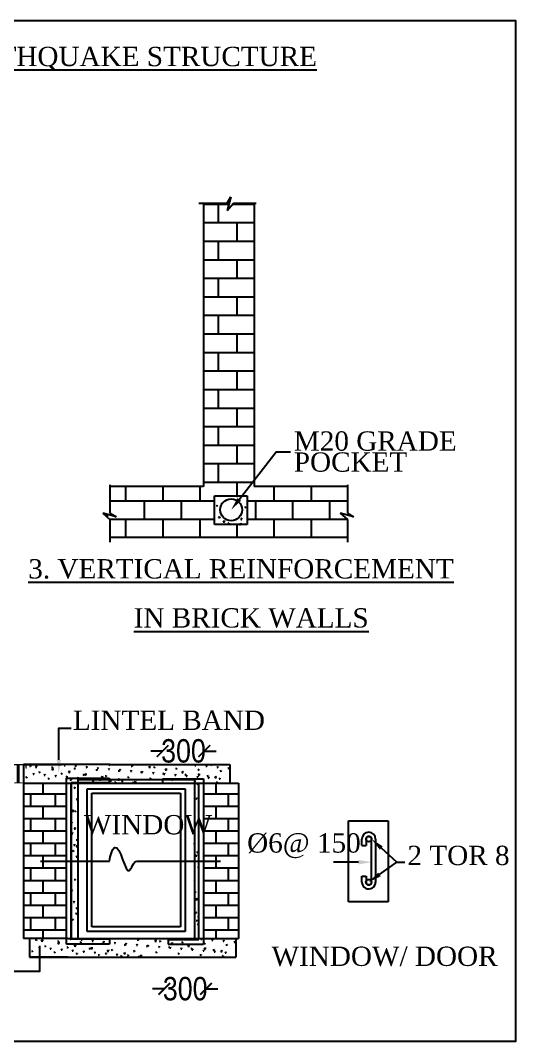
# Model space of a CAD drawing. Header units: metres. Extents: x 13.4 to 75.8, y 48.8 to 110.6.
# Drawn here: x 59.78 to 63.66, y 96.24 to 104.23 of the extents above; entities that cross this region are included whole.
import ezdxf

# ---------------------------------------------------------------- set-up
doc = ezdxf.new("R2010")
doc.units = ezdxf.units.M
doc.header["$MEASUREMENT"] = 0
doc.styles.add('ANAND', font='times.ttf')
doc.styles.add('style1', font='ARIALN.TTF', dxfattribs={"height": 6})

# ---------------------------------------------------------------- blocks, each defined once
blk = doc.blocks.new('_ArchTick')
at = {"color": 0, "linetype": 'ByBlock', "const_width": 0.15}
blk.add_lwpolyline([(-0.5, -0.5), (0.5, 0.5)], dxfattribs=at)

msp = doc.modelspace()

# ---------------------------------------------------------------- linework, layer by layer
for p, q in [((61.4284, 102.8445), (61.3991, 102.7383)), ((61.4007, 102.7952), (61.4284, 102.8445)), ((61.1788, 102.7952), (61.4007, 102.7952)), ((61.2137, 102.7928), (61.2137, 100.5779)), ((61.3991, 102.7383), (61.45, 102.7952)), ((61.45, 102.7952), (61.6274, 102.7952)), ((61.6113, 102.7928), (61.6113, 100.5779)), ((60.4832, 100.5911), (60.4832, 100.3692)), ((62.3402, 100.5911), (62.3402, 100.3692)), ((61.2137, 100.5779), (60.4832, 100.5779)), ((62.3402, 100.5779), (61.6113, 100.5779)), ((60.4263, 100.3707), (60.4832, 100.3199)), ((60.5324, 100.3415), (60.4263, 100.3707)), ((60.4832, 100.3692), (60.5324, 100.3415)), ((62.3894, 100.3415), (62.2833, 100.3707)), ((62.2833, 100.3707), (62.3402, 100.3199)), ((62.3402, 100.3692), (62.3894, 100.3415)), ((60.4832, 100.3199), (60.4832, 100.1425)), ((62.3402, 100.3199), (62.3402, 100.1425)), ((61.2137, 100.1803), (60.4832, 100.1803)), ((62.3402, 100.1803), (61.2137, 100.1803))]:
    msp.add_line(p, q)
at = {"linetype": 'Continuous'}
for p, q in [((61.2137, 102.7881), (61.4129, 102.7881)), ((61.3333, 102.6431), (61.3333, 102.7881)), ((61.4436, 102.7881), (61.6113, 102.7881)), ((61.4783, 102.7881), (61.4783, 102.7952)), ((61.2137, 102.6431), (61.6113, 102.6431)), ((61.4783, 102.498), (61.4783, 102.6431)), ((61.2137, 102.498), (61.6113, 102.498)), ((61.3333, 102.353), (61.3333, 102.498)), ((61.2137, 102.353), (61.6113, 102.353)), ((61.4783, 102.2079), (61.4783, 102.353)), ((61.2137, 102.2079), (61.6113, 102.2079)), ((61.3333, 102.0629), (61.3333, 102.2079)), ((61.2137, 102.0629), (61.6113, 102.0629)), ((61.4783, 101.9178), (61.4783, 102.0629)), ((61.2137, 101.9178), (61.6113, 101.9178)), ((61.3333, 101.7728), (61.3333, 101.9178)), ((61.2137, 101.7728), (61.6113, 101.7728)), ((61.4783, 101.6277), (61.4783, 101.7728)), ((61.2137, 101.6277), (61.6113, 101.6277)), ((61.3333, 101.4827), (61.3333, 101.6277)), ((61.2137, 101.4827), (61.6113, 101.4827)), ((61.4783, 101.3376), (61.4783, 101.4827)), ((61.2137, 101.3376), (61.6113, 101.3376)), ((61.3333, 101.1926), (61.3333, 101.3376)), ((61.2137, 101.1926), (61.6113, 101.1926)), ((61.4783, 101.0475), (61.4783, 101.1926)), ((61.2137, 101.0475), (61.6113, 101.0475)), ((61.3333, 100.9025), (61.3333, 101.0475)), ((61.2137, 100.9025), (61.6113, 100.9025)), ((61.4783, 100.7574), (61.4783, 100.9025)), ((61.2137, 100.7574), (61.6113, 100.7574)), ((61.3333, 100.6124), (61.3333, 100.7574)), ((61.2137, 100.6124), (61.6113, 100.6124)), ((61.4783, 100.5051), (61.4783, 100.6124)), ((60.608, 100.4673), (60.608, 100.5779)), ((60.8981, 100.4673), (60.8981, 100.5779)), ((61.1882, 100.4673), (61.1882, 100.5779)), ((61.7684, 100.4673), (61.7684, 100.5779)), ((62.0585, 100.4673), (62.0585, 100.5779)), ((60.4832, 100.4673), (61.2997, 100.4673)), ((60.7531, 100.3223), (60.7531, 100.4673)), ((61.0432, 100.3223), (61.0432, 100.4673)), ((61.2997, 100.5051), (61.5576, 100.5051)), ((61.2997, 100.2809), (61.2997, 100.5051)), ((61.2997, 100.4773), (61.3018, 100.4781)), ((61.2997, 100.4716), (61.3018, 100.4781)), ((61.3162, 100.4267), (61.322, 100.4337)), ((61.3235, 100.4261), (61.3221, 100.4337)), ((61.3525, 100.4397), (61.362, 100.4495)), ((61.3525, 100.4397), (61.3567, 100.439)), ((61.3622, 100.4474), (61.362, 100.4495)), ((61.4728, 100.5025), (61.475, 100.5051)), ((61.4728, 100.5025), (61.48, 100.5019)), ((61.4801, 100.5019), (61.4795, 100.5051)), ((61.5576, 100.5051), (61.5576, 100.2809)), ((61.5576, 100.4673), (62.3402, 100.4673)), ((61.6234, 100.3223), (61.6234, 100.4673)), ((61.9135, 100.3223), (61.9135, 100.4673)), ((62.2036, 100.3223), (62.2036, 100.4673)), ((60.463, 100.3379), (60.463, 100.3606)), ((61.3162, 100.4267), (61.3234, 100.4261)), ((61.5392, 100.4165), (61.5477, 100.4197)), ((61.5392, 100.4165), (61.5452, 100.4124)), ((61.5453, 100.4124), (61.5477, 100.4197)), ((60.4805, 100.3223), (61.2997, 100.3223)), ((60.608, 100.1803), (60.608, 100.3223)), ((60.8981, 100.1803), (60.8981, 100.3223)), ((61.1882, 100.1803), (61.1882, 100.3223)), ((61.5576, 100.2809), (61.2997, 100.2809)), ((61.333, 100.3358), (61.3388, 100.3428)), ((61.333, 100.3358), (61.3402, 100.3352)), ((61.3361, 100.3385), (61.3445, 100.3418)), ((61.3361, 100.3385), (61.3421, 100.3345)), ((61.3402, 100.3352), (61.3388, 100.3428)), ((61.3421, 100.3345), (61.3446, 100.3418)), ((61.3686, 100.3019), (61.378, 100.3117)), ((61.3686, 100.3019), (61.3793, 100.3002)), ((61.3794, 100.3003), (61.378, 100.3117)), ((61.4082, 100.2898), (61.4167, 100.2931)), ((61.4082, 100.2898), (61.4142, 100.2858)), ((61.4143, 100.2858), (61.4167, 100.2931)), ((61.4783, 100.1803), (61.4783, 100.2809)), ((61.4976, 100.2819), (61.507, 100.2917)), ((61.4976, 100.2819), (61.5041, 100.2809)), ((61.5064, 100.3206), (61.5122, 100.3276)), ((61.5064, 100.3206), (61.5136, 100.32)), ((61.5083, 100.2809), (61.507, 100.2917)), ((61.5098, 100.3288), (61.5183, 100.3321)), ((61.5098, 100.3288), (61.5158, 100.3248)), ((61.5136, 100.32), (61.5122, 100.3276)), ((61.5158, 100.3248), (61.5183, 100.3321)), ((61.5576, 100.3223), (62.3375, 100.3223)), ((61.7684, 100.1803), (61.7684, 100.3223)), ((62.0585, 100.1803), (62.0585, 100.3223)), ((59.8062, 98.4023), (59.8062, 98.2573)), ((60.1062, 98.4023), (59.8062, 98.4023)), ((59.8062, 98.4023), (60.1062, 98.4023)), ((60.4856, 98.4023), (59.8062, 98.4023)), ((59.8551, 98.3914), (59.8636, 98.3947)), ((59.8551, 98.3914), (59.8611, 98.3874)), ((59.8612, 98.3874), (59.8636, 98.3947)), ((59.8998, 98.3837), (59.9092, 98.3935)), ((59.8998, 98.3837), (59.9105, 98.382)), ((59.9106, 98.382), (59.9092, 98.3935)), ((60.0288, 98.3817), (60.0373, 98.385)), ((60.0288, 98.3817), (60.0349, 98.3777)), ((60.0288, 98.3637), (60.0311, 98.366)), ((60.0288, 98.3637), (60.0395, 98.362)), ((60.0311, 98.366), (60.0382, 98.3735)), ((60.0349, 98.3777), (60.0373, 98.385)), ((60.0391, 98.366), (60.0382, 98.3735)), ((60.0396, 98.362), (60.0391, 98.366)), ((60.1245, 98.3969), (60.129, 98.4023)), ((60.1245, 98.3969), (60.1317, 98.3962)), ((60.1317, 98.3963), (60.1306, 98.4023)), ((60.1578, 98.3437), (60.1672, 98.3535)), ((60.1686, 98.342), (60.1673, 98.3535)), ((60.2026, 98.372), (60.211, 98.3753)), ((60.2026, 98.372), (60.2086, 98.368)), ((60.2086, 98.368), (60.2111, 98.3753)), ((60.2112, 98.3893), (60.217, 98.3962)), ((60.2112, 98.3893), (60.2184, 98.3887)), ((60.2184, 98.3887), (60.217, 98.3963)), ((60.2979, 98.3817), (60.3037, 98.3887)), ((60.2979, 98.3817), (60.3051, 98.3811)), ((60.3051, 98.3811), (60.3037, 98.3887)), ((60.3763, 98.3624), (60.3847, 98.3656)), ((60.3763, 98.3624), (60.3823, 98.3583)), ((60.3823, 98.3583), (60.3848, 98.3656)), ((60.3846, 98.3741), (60.3904, 98.3811)), ((60.3846, 98.3741), (60.3918, 98.3735)), ((60.3918, 98.3735), (60.3904, 98.3811)), ((60.4713, 98.3665), (60.4771, 98.3735)), ((60.4713, 98.3665), (60.4785, 98.3659)), ((60.4785, 98.3659), (60.4771, 98.3735)), ((60.4778, 98.4014), (60.4803, 98.4023)), ((60.4778, 98.4014), (60.4838, 98.3973)), ((60.4803, 98.4023), (61.2156, 98.4023)), ((60.4839, 98.3973), (60.4856, 98.4023)), ((60.55, 98.3527), (60.5584, 98.3559)), ((60.55, 98.3527), (60.556, 98.3486)), ((60.556, 98.3487), (60.5585, 98.356)), ((60.558, 98.359), (60.5638, 98.3659)), ((60.558, 98.359), (60.5652, 98.3583)), ((60.5652, 98.3583), (60.5638, 98.3659)), ((60.6447, 98.3514), (60.6505, 98.3583)), ((60.6447, 98.3514), (60.6519, 98.3507)), ((60.6519, 98.3508), (60.6505, 98.3583)), ((60.6515, 98.3917), (60.66, 98.3949)), ((60.6515, 98.3917), (60.6576, 98.3876)), ((60.6576, 98.3876), (60.66, 98.3949)), ((60.6578, 98.4014), (60.6587, 98.4023)), ((60.6578, 98.4014), (60.6685, 98.3997)), ((60.6686, 98.3998), (60.6683, 98.4023)), ((60.7314, 98.3438), (60.7372, 98.3507)), ((60.7386, 98.3432), (60.7372, 98.3508)), ((60.7868, 98.3814), (60.7962, 98.3912)), ((60.7868, 98.3814), (60.7975, 98.3797)), ((60.7976, 98.3797), (60.7962, 98.3912)), ((60.8253, 98.382), (60.8337, 98.3852)), ((60.8253, 98.382), (60.8313, 98.3779)), ((60.8313, 98.378), (60.8338, 98.3853)), ((60.9158, 98.3614), (60.9252, 98.3712)), ((60.9158, 98.3614), (60.9265, 98.3597)), ((60.9266, 98.3597), (60.9252, 98.3712)), ((60.999, 98.3723), (61.0074, 98.3756)), ((60.999, 98.3723), (61.005, 98.3683)), ((61.005, 98.3683), (61.0075, 98.3756)), ((61.0448, 98.3414), (61.0542, 98.3512)), ((61.0556, 98.3397), (61.0542, 98.3512)), ((61.1481, 98.3968), (61.1527, 98.4023)), ((61.1481, 98.3968), (61.1553, 98.3961)), ((61.1554, 98.3962), (61.1542, 98.4023)), ((61.1727, 98.3626), (61.1811, 98.3659)), ((61.1727, 98.3626), (61.1787, 98.3586)), ((61.1787, 98.3586), (61.1812, 98.3659)), ((61.1793, 98.4023), (61.4205, 98.4023)), ((61.2348, 98.3892), (61.2406, 98.3961)), ((61.2348, 98.3892), (61.242, 98.3886)), ((61.2421, 98.3886), (61.2407, 98.3962)), ((61.2742, 98.4016), (61.2761, 98.4023)), ((61.2742, 98.4016), (61.2803, 98.3976)), ((61.2803, 98.3976), (61.2819, 98.4023)), ((61.3215, 98.3816), (61.3273, 98.3886)), ((61.3215, 98.3816), (61.3287, 98.381)), ((61.3288, 98.381), (61.3274, 98.3886)), ((61.3464, 98.3529), (61.3549, 98.3562)), ((61.3464, 98.3529), (61.3524, 98.3489)), ((61.3524, 98.3489), (61.3549, 98.3562)), ((61.4082, 98.374), (61.414, 98.381)), ((61.4082, 98.374), (61.4154, 98.3734)), ((61.4155, 98.3734), (61.4141, 98.381)), ((61.4205, 98.4023), (61.4205, 98.2573)), ((59.8257, 98.3038), (59.8342, 98.307)), ((59.8257, 98.3038), (59.8317, 98.2997)), ((59.8318, 98.2997), (59.8342, 98.307)), ((59.8812, 98.3287), (59.887, 98.3357)), ((59.8812, 98.3287), (59.8884, 98.3281)), ((59.8884, 98.3281), (59.887, 98.3357)), ((59.9273, 98.3427), (59.9357, 98.346)), ((59.9273, 98.3427), (59.9333, 98.3387)), ((59.9333, 98.3387), (59.9358, 98.346)), ((59.9679, 98.3211), (59.9737, 98.3281)), ((59.9679, 98.3211), (59.9751, 98.3205)), ((59.9751, 98.3205), (59.9737, 98.3281)), ((59.9994, 98.2941), (60.0079, 98.2973)), ((59.9994, 98.2941), (60.0054, 98.29)), ((60.0055, 98.29), (60.0079, 98.2973)), ((60.0546, 98.3135), (60.0604, 98.3205)), ((60.0546, 98.3135), (60.0618, 98.3129)), ((60.0618, 98.3129), (60.0604, 98.3205)), ((60.101, 98.3331), (60.1095, 98.3363)), ((60.101, 98.3331), (60.107, 98.329)), ((60.107, 98.329), (60.1095, 98.3363)), ((60.1413, 98.306), (60.1471, 98.3129)), ((60.1413, 98.306), (60.1485, 98.3053)), ((60.1425, 96.998), (60.1425, 98.2959)), ((60.1425, 98.2959), (60.4782, 98.2959)), ((60.1425, 98.2959), (60.4782, 98.2959)), ((60.1425, 98.2959), (60.1787, 98.2959)), ((60.1425, 98.2959), (60.4782, 98.2959)), ((60.1485, 98.3053), (60.1471, 98.3129)), ((60.1578, 98.3437), (60.1686, 98.342)), ((60.1731, 98.2844), (60.1816, 98.2876)), ((60.1731, 98.2844), (60.1792, 98.2803)), ((60.1792, 98.2804), (60.1816, 98.2877)), ((60.228, 98.2984), (60.2338, 98.3053)), ((60.228, 98.2984), (60.2352, 98.2977)), ((60.2332, 97.0422), (60.2332, 98.2868)), ((60.2332, 98.2868), (61.1435, 98.2868)), ((60.2352, 98.2978), (60.2338, 98.3053)), ((60.2747, 98.3234), (60.2832, 98.3266)), ((60.2747, 98.3234), (60.2807, 98.3193)), ((60.2808, 98.3193), (60.2832, 98.3267)), ((60.2868, 98.3237), (60.2962, 98.3335)), ((60.2868, 98.3237), (60.2976, 98.322)), ((60.2976, 98.322), (60.2963, 98.3335)), ((60.3147, 98.2908), (60.3205, 98.2977)), ((60.3147, 98.2908), (60.3219, 98.2902)), ((60.3219, 98.2902), (60.3205, 98.2978)), ((60.3469, 98.2747), (60.3553, 98.278)), ((60.3469, 98.2747), (60.3529, 98.2707)), ((60.3529, 98.2707), (60.3554, 98.278)), ((60.4014, 98.2832), (60.4072, 98.2901)), ((60.4014, 98.2832), (60.4086, 98.2826)), ((60.4086, 98.2826), (60.4072, 98.2902)), ((60.4158, 98.3037), (60.4252, 98.3135)), ((60.4158, 98.3037), (60.4266, 98.302)), ((60.4266, 98.302), (60.4253, 98.3135)), ((60.4484, 98.3137), (60.4569, 98.3169)), ((60.4484, 98.3137), (60.4544, 98.3096)), ((60.4545, 98.3097), (60.4569, 98.317)), ((60.4782, 98.2959), (60.4782, 98.2596)), ((60.4782, 98.2959), (60.4782, 98.2596)), ((60.4881, 98.2756), (60.4939, 98.2826)), ((60.4881, 98.2756), (60.4953, 98.275)), ((60.4953, 98.275), (60.4939, 98.2826)), ((60.5448, 98.2837), (60.5542, 98.2935)), ((60.5448, 98.2837), (60.5556, 98.282)), ((60.5556, 98.282), (60.5543, 98.2935)), ((60.5748, 98.268), (60.5806, 98.275)), ((60.582, 98.2674), (60.5806, 98.275)), ((60.6221, 98.304), (60.6306, 98.3073)), ((60.6221, 98.304), (60.6281, 98.3)), ((60.6282, 98.3), (60.6306, 98.3073)), ((60.6738, 98.2637), (60.6832, 98.2735)), ((60.6846, 98.262), (60.6833, 98.2735)), ((60.7237, 98.343), (60.7322, 98.3463)), ((60.7237, 98.343), (60.7297, 98.3389)), ((60.7297, 98.339), (60.7322, 98.3463)), ((60.7314, 98.3438), (60.7386, 98.3432)), ((60.7958, 98.2943), (60.8043, 98.2976)), ((60.7958, 98.2943), (60.8019, 98.2903)), ((60.8019, 98.2903), (60.8043, 98.2976)), ((60.8181, 98.3362), (60.8239, 98.3431)), ((60.8181, 98.3362), (60.8253, 98.3356)), ((60.8253, 98.3356), (60.8239, 98.3432)), ((60.8952, 98.2925), (60.8952, 98.2562)), ((60.8952, 98.2925), (61.2157, 98.2925)), ((60.8974, 98.3333), (60.9059, 98.3366)), ((60.8974, 98.3333), (60.9034, 98.3293)), ((60.9035, 98.3293), (60.9059, 98.3366)), ((60.9048, 98.3286), (60.9106, 98.3356)), ((60.9048, 98.3286), (60.912, 98.328)), ((60.912, 98.328), (60.9106, 98.3356)), ((60.9696, 98.2847), (60.978, 98.2879)), ((60.9696, 98.2847), (60.9756, 98.2806)), ((60.9756, 98.2806), (60.9781, 98.2879)), ((60.9915, 98.321), (60.9973, 98.328)), ((60.9915, 98.321), (60.9987, 98.3204)), ((60.9987, 98.3204), (60.9973, 98.328)), ((61.0448, 98.3414), (61.0555, 98.3397)), ((61.0711, 98.3236), (61.0796, 98.3269)), ((61.0711, 98.3236), (61.0771, 98.3196)), ((61.0772, 98.3196), (61.0796, 98.3269)), ((61.0782, 98.3134), (61.084, 98.3204)), ((61.0782, 98.3134), (61.0854, 98.3128)), ((61.0854, 98.3128), (61.084, 98.3204)), ((61.1433, 98.275), (61.1517, 98.2782)), ((61.1433, 98.275), (61.1493, 98.2709)), ((61.1435, 98.2868), (61.1435, 97.0422)), ((61.1493, 98.2709), (61.1518, 98.2782)), ((61.1649, 98.3059), (61.1707, 98.3128)), ((61.1649, 98.3059), (61.1721, 98.3052)), ((61.1721, 98.3052), (61.1707, 98.3128)), ((61.1738, 98.3214), (61.1832, 98.3312)), ((61.1738, 98.3214), (61.1845, 98.3197)), ((61.1846, 98.3197), (61.1833, 98.3312)), ((61.2157, 98.2925), (61.2157, 96.9979)), ((61.2448, 98.314), (61.2533, 98.3172)), ((61.2448, 98.314), (61.2508, 98.3099)), ((61.2509, 98.3099), (61.2533, 98.3172)), ((61.2516, 98.2983), (61.2574, 98.3052)), ((61.2516, 98.2983), (61.2588, 98.2976)), ((61.2588, 98.2977), (61.2574, 98.3052)), ((61.3028, 98.3014), (61.3122, 98.3112)), ((61.3028, 98.3014), (61.3136, 98.2997)), ((61.3136, 98.2997), (61.3123, 98.3112)), ((61.3383, 98.2907), (61.3441, 98.2976)), ((61.3383, 98.2907), (61.3455, 98.2901)), ((61.3455, 98.2901), (61.3441, 98.2977)), ((61.4185, 98.3043), (61.4205, 98.305)), ((61.4185, 98.3043), (61.4205, 98.303)), ((59.8062, 98.2573), (59.8062, 97.0422)), ((59.8062, 98.2573), (61.4215, 98.2573)), ((59.9035, 98.2573), (59.9063, 98.2583)), ((59.906, 98.2573), (59.9064, 98.2584)), ((59.9603, 98.174), (59.9603, 98.2573)), ((60.1787, 97.0398), (60.1787, 98.2596)), ((60.1787, 98.2596), (60.1787, 97.0398)), ((60.4782, 98.2596), (60.1787, 98.2596)), ((60.4782, 98.2596), (60.1787, 98.2596)), ((60.2042, 98.2202), (60.21, 98.2272)), ((60.2042, 98.2202), (60.2114, 98.2196)), ((60.2114, 98.2196), (60.21, 98.2272)), ((60.3057, 98.2143), (61.071, 98.2143)), ((60.3057, 97.0963), (60.3057, 98.2143)), ((60.5206, 98.265), (60.529, 98.2683)), ((60.5206, 98.265), (60.5266, 98.261)), ((60.5266, 98.261), (60.5291, 98.2683)), ((60.5748, 98.268), (60.582, 98.2674)), ((60.6615, 98.2604), (60.6673, 98.2674)), ((60.6615, 98.2604), (60.6687, 98.2598)), ((60.6687, 98.2598), (60.6673, 98.2674)), ((60.6738, 98.2637), (60.6846, 98.262)), ((60.6993, 98.2573), (60.7027, 98.2586)), ((60.7023, 98.2573), (60.7028, 98.2586)), ((60.7518, 98.2573), (60.754, 98.2598)), ((60.7545, 98.2573), (60.754, 98.2598)), ((60.8952, 98.2562), (61.1793, 98.2562)), ((60.8952, 98.2562), (61.1793, 98.2562)), ((61.071, 98.2143), (61.071, 97.0963)), ((61.1435, 98.2307), (61.1469, 98.2347)), ((61.1435, 98.2275), (61.1483, 98.2271)), ((61.1483, 98.2271), (61.1469, 98.2347)), ((61.1646, 98.253), (61.1731, 98.2562)), ((61.1646, 98.253), (61.1706, 98.2489)), ((61.1707, 98.2489), (61.1731, 98.2562)), ((61.1793, 97.0343), (61.1793, 98.2562)), ((61.3141, 98.174), (61.3141, 98.2573)), ((61.317, 98.2653), (61.3254, 98.2685)), ((61.317, 98.2653), (61.323, 98.2612)), ((61.323, 98.2613), (61.3255, 98.2686)), ((61.4215, 98.2573), (61.4899, 98.2573)), ((61.4899, 98.2573), (61.4899, 97.0422)), ((59.8062, 98.174), (60.1425, 98.174)), ((59.8636, 98.0773), (59.8636, 98.174)), ((60.057, 98.0773), (60.057, 98.174)), ((60.1787, 98.185), (60.1798, 98.1861)), ((60.1787, 98.175), (60.1811, 98.1746)), ((60.1812, 98.1746), (60.1799, 98.1861)), ((60.2209, 98.1293), (60.2268, 98.1363)), ((60.2209, 98.1293), (60.2282, 98.1287)), ((60.2282, 98.1287), (60.2268, 98.1363)), ((60.3419, 98.1781), (61.0347, 98.1781)), ((60.3419, 97.1325), (60.3419, 98.1781)), ((61.0347, 98.1781), (61.0347, 97.1325)), ((61.1435, 98.1685), (61.1437, 98.1686)), ((61.1435, 98.1681), (61.1437, 98.1686)), ((61.1578, 98.1368), (61.1637, 98.1438)), ((61.1578, 98.1368), (61.1651, 98.1362)), ((61.1651, 98.1362), (61.1637, 98.1438)), ((61.2157, 98.174), (61.4899, 98.174)), ((61.2174, 98.0773), (61.2174, 98.174)), ((61.4108, 98.0773), (61.4108, 98.174)), ((59.8062, 98.0773), (60.1425, 98.0773)), ((59.9603, 97.9806), (59.9603, 98.0773)), ((60.1864, 98.0385), (60.1958, 98.0483)), ((60.1864, 98.0385), (60.1972, 98.0369)), ((60.1972, 98.0369), (60.1959, 98.0483)), ((60.2078, 98.0384), (60.2163, 98.0417)), ((60.2078, 98.0384), (60.2138, 98.0344)), ((60.2139, 98.0344), (60.2163, 98.0417)), ((61.1746, 98.0459), (61.1793, 98.0515)), ((61.1746, 98.0459), (61.1793, 98.0455)), ((61.2157, 98.0773), (61.4899, 98.0773)), ((61.3141, 97.9806), (61.3141, 98.0773)), ((59.8062, 97.9806), (60.1425, 97.9806)), ((59.8636, 97.8839), (59.8636, 97.9806)), ((60.057, 97.8839), (60.057, 97.9806)), ((60.1787, 97.9509), (60.1869, 97.954)), ((60.1787, 97.9505), (60.1844, 97.9467)), ((60.1845, 97.9467), (60.1869, 97.954)), ((61.1779, 98.029), (61.1793, 98.0295)), ((61.1779, 98.029), (61.1793, 98.0281)), ((61.2157, 97.9806), (61.4899, 97.9806)), ((61.2174, 97.8839), (61.2174, 97.9806)), ((61.4108, 97.8839), (61.4108, 97.9806)), ((62.3493, 97.3293), (62.3493, 97.964)), ((62.3493, 97.964), (62.6608, 97.964)), ((62.6608, 97.964), (62.6608, 97.3293)), ((59.8062, 97.8839), (60.1425, 97.8839)), ((59.9603, 97.7872), (59.9603, 97.8839)), ((60.1845, 97.8641), (60.1904, 97.8711)), ((60.1918, 97.8635), (60.1904, 97.8711)), ((60.2025, 97.9008), (60.2119, 97.9106)), ((60.2025, 97.9008), (60.2132, 97.8991)), ((60.2132, 97.8991), (60.2119, 97.9106)), ((61.1485, 97.9413), (61.157, 97.9446)), ((61.1485, 97.9413), (61.1545, 97.9373)), ((61.1546, 97.9373), (61.157, 97.9446)), ((61.2157, 97.8839), (61.4899, 97.8839)), ((61.3141, 97.7872), (61.3141, 97.8839)), ((60.1845, 97.8641), (60.1918, 97.8635)), ((60.2211, 97.8144), (60.2296, 97.8177)), ((60.2211, 97.8144), (60.2272, 97.8104)), ((60.2272, 97.8104), (60.2296, 97.8177)), ((62.4547, 97.7704), (62.4547, 97.8198)), ((62.4863, 97.8198), (62.4863, 97.7704)), ((62.5297, 97.4831), (62.5297, 97.8198)), ((62.5613, 97.8198), (62.5613, 97.4796)), ((59.8062, 97.7872), (60.1425, 97.7872)), ((59.8636, 97.6905), (59.8636, 97.7872)), ((60.057, 97.6905), (60.057, 97.7872)), ((60.1917, 97.7268), (60.2002, 97.73)), ((60.1917, 97.7268), (60.1977, 97.7227)), ((60.1978, 97.7228), (60.2002, 97.7301)), ((60.2013, 97.7732), (60.2071, 97.7802)), ((60.2013, 97.7732), (60.2085, 97.7726)), ((60.2086, 97.7726), (60.2072, 97.7802)), ((60.2185, 97.763), (60.2279, 97.7728)), ((60.2185, 97.763), (60.2292, 97.7614)), ((60.2293, 97.7614), (60.2279, 97.7728)), ((61.1435, 97.787), (61.1441, 97.7877)), ((61.1435, 97.7802), (61.1455, 97.7801)), ((61.1455, 97.7801), (61.1441, 97.7877)), ((61.1619, 97.7174), (61.1703, 97.7206)), ((61.1619, 97.7174), (61.1679, 97.7133)), ((61.1679, 97.7133), (61.1704, 97.7206)), ((61.2157, 97.7872), (61.4899, 97.7872)), ((61.2174, 97.6905), (61.2174, 97.7872)), ((61.4108, 97.6905), (61.4108, 97.7872)), ((62.4547, 97.7704), (62.4863, 97.7704)), ((59.8062, 97.6905), (60.1425, 97.6905)), ((59.9401, 97.647), (60.48, 97.647)), ((59.9603, 97.5938), (59.9603, 97.6905)), ((60.2181, 97.6823), (60.2239, 97.6892)), ((60.2181, 97.6823), (60.2253, 97.6817)), ((60.2253, 97.6817), (60.224, 97.6893)), ((60.6962, 97.647), (61.3476, 97.647)), ((61.155, 97.6898), (61.1608, 97.6967)), ((61.155, 97.6898), (61.1622, 97.6892)), ((61.1623, 97.6892), (61.1609, 97.6967)), ((61.2157, 97.6905), (61.4899, 97.6905)), ((61.3141, 97.5938), (61.3141, 97.6905)), ((62.7274, 97.6394), (62.7912, 97.6394)), ((59.8062, 97.5938), (60.1425, 97.5938)), ((59.8636, 97.4971), (59.8636, 97.5938)), ((60.057, 97.4971), (60.057, 97.5938)), ((61.1718, 97.5989), (61.1776, 97.6058)), ((61.1718, 97.5989), (61.179, 97.5982)), ((61.179, 97.5983), (61.1776, 97.6058)), ((61.2157, 97.5938), (61.4899, 97.5938)), ((61.2174, 97.4971), (61.2174, 97.5938)), ((61.4108, 97.4971), (61.4108, 97.5938)), ((59.8062, 97.4971), (60.1425, 97.4971)), ((59.9603, 97.4004), (59.9603, 97.4971)), ((60.2051, 97.5028), (60.2135, 97.5061)), ((60.2051, 97.5028), (60.2111, 97.4988)), ((60.2111, 97.4988), (60.2136, 97.5061)), ((61.1435, 97.4915), (61.1469, 97.495)), ((61.1435, 97.4843), (61.1483, 97.4835)), ((61.1483, 97.4836), (61.147, 97.495)), ((61.1752, 97.4934), (61.1793, 97.495)), ((61.1752, 97.4934), (61.1793, 97.4906)), ((61.2157, 97.4971), (61.4899, 97.4971)), ((61.3141, 97.4004), (61.3141, 97.4971)), ((62.4548, 97.4831), (62.4548, 97.5304)), ((62.4548, 97.5304), (62.4863, 97.5304)), ((62.4863, 97.5304), (62.4863, 97.4831)), ((59.8062, 97.4004), (60.1425, 97.4004)), ((59.8636, 97.3037), (59.8636, 97.4004)), ((60.057, 97.3037), (60.057, 97.4004)), ((60.1787, 97.4163), (60.1841, 97.4184)), ((60.1787, 97.4131), (60.1817, 97.4111)), ((60.1817, 97.4171), (60.1875, 97.4241)), ((60.1817, 97.4111), (60.1842, 97.4184)), ((60.1817, 97.4171), (60.1889, 97.4165)), ((60.189, 97.4165), (60.1876, 97.4241)), ((61.1458, 97.4057), (61.1542, 97.409)), ((61.1458, 97.4057), (61.1518, 97.4017)), ((61.1518, 97.4017), (61.1543, 97.409)), ((61.2157, 97.4004), (61.4899, 97.4004)), ((61.2174, 97.3037), (61.2174, 97.4004)), ((61.4108, 97.3037), (61.4108, 97.4004)), ((60.1985, 97.3262), (60.2043, 97.3331)), ((60.1985, 97.3262), (60.2057, 97.3256)), ((60.2057, 97.3256), (60.2043, 97.3332)), ((61.1535, 97.3475), (61.163, 97.3573)), ((61.1535, 97.3475), (61.1643, 97.3458)), ((61.1643, 97.3458), (61.163, 97.3573)), ((62.6608, 97.3293), (62.3493, 97.3293)), ((59.8062, 97.3037), (60.1425, 97.3037)), ((59.9603, 97.207), (59.9603, 97.3037)), ((60.2152, 97.2353), (60.2211, 97.2422)), ((60.2152, 97.2353), (60.2225, 97.2346)), ((60.2184, 97.2788), (60.2269, 97.2821)), ((60.2184, 97.2788), (60.2244, 97.2748)), ((60.2225, 97.2347), (60.2211, 97.2422)), ((60.2244, 97.2748), (60.2269, 97.2821)), ((61.1522, 97.2428), (61.158, 97.2497)), ((61.1522, 97.2428), (61.1594, 97.2421)), ((61.1594, 97.2422), (61.158, 97.2497)), ((61.2157, 97.3037), (61.4899, 97.3037)), ((61.3141, 97.207), (61.3141, 97.3037)), ((59.8062, 97.207), (60.1425, 97.207)), ((59.8636, 97.1103), (59.8636, 97.207)), ((60.057, 97.1103), (60.057, 97.207)), ((60.189, 97.1912), (60.1974, 97.1944)), ((60.189, 97.1912), (60.195, 97.1871)), ((60.195, 97.1872), (60.1975, 97.1945)), ((61.1591, 97.1818), (61.1676, 97.185)), ((61.1591, 97.1818), (61.1651, 97.1777)), ((61.1652, 97.1777), (61.1676, 97.185)), ((61.1689, 97.1518), (61.1748, 97.1588)), ((61.1689, 97.1518), (61.1762, 97.1512)), ((61.1696, 97.2097), (61.179, 97.2195)), ((61.1696, 97.2097), (61.1793, 97.2082)), ((61.1762, 97.1512), (61.1748, 97.1588)), ((61.1793, 97.2169), (61.179, 97.2195)), ((61.2157, 97.207), (61.4899, 97.207)), ((61.2174, 97.1103), (61.2174, 97.207)), ((61.4108, 97.1103), (61.4108, 97.207)), ((59.8062, 97.1103), (60.1425, 97.1103)), ((59.9603, 97.0422), (59.9603, 97.1103)), ((60.1787, 97.1038), (60.179, 97.1041)), ((60.1787, 97.0928), (60.1804, 97.0926)), ((60.1804, 97.0926), (60.1791, 97.1041)), ((60.232, 97.1444), (60.2332, 97.1457)), ((60.232, 97.1444), (60.2332, 97.1443)), ((61.071, 97.0963), (60.3057, 97.0963)), ((61.0347, 97.1325), (60.3419, 97.1325)), ((61.2157, 97.1103), (61.4899, 97.1103)), ((61.3141, 97.0422), (61.3141, 97.1103)), ((59.8527, 97.0422), (59.8062, 97.0422)), ((60.1527, 97.0422), (59.8527, 97.0422)), ((59.8527, 97.0422), (59.8527, 96.8971)), ((60.1527, 97.0422), (59.8527, 97.0422)), ((59.9016, 97.0313), (59.9101, 97.0345)), ((59.9016, 97.0313), (59.9076, 97.0272)), ((59.9077, 97.0273), (59.9101, 97.0346)), ((59.9463, 97.0236), (59.9557, 97.0334)), ((59.9463, 97.0236), (59.957, 97.0219)), ((59.9571, 97.0219), (59.9558, 97.0334)), ((60.0753, 97.0216), (60.0838, 97.0249)), ((60.0753, 97.0216), (60.0814, 97.0176)), ((60.0753, 97.0036), (60.0776, 97.0059)), ((60.0753, 97.0036), (60.0861, 97.0019)), ((60.0776, 97.0059), (60.0847, 97.0134)), ((60.0814, 97.0176), (60.0838, 97.0249)), ((60.0856, 97.0059), (60.0848, 97.0134)), ((60.0861, 97.0019), (60.0856, 97.0059)), ((60.1425, 96.998), (60.1425, 97.0398)), ((60.48, 96.998), (60.1425, 96.998)), ((60.1787, 96.998), (60.1425, 96.998)), ((60.1527, 97.0422), (61.467, 97.0422)), ((60.171, 97.0368), (60.1755, 97.0422)), ((60.171, 97.0368), (60.1782, 97.0361)), ((60.1783, 97.0362), (60.1771, 97.0422)), ((60.1787, 97.0398), (60.48, 97.0398)), ((60.48, 96.998), (60.1787, 96.998)), ((60.48, 96.998), (60.1787, 96.998)), ((60.2043, 96.9836), (60.2137, 96.9934)), ((60.2151, 96.9819), (60.2138, 96.9934)), ((60.2317, 97.0549), (60.2332, 97.0554)), ((60.2317, 97.0549), (60.2332, 97.0539)), ((60.2491, 97.0119), (60.2575, 97.0152)), ((60.2491, 97.0119), (60.2551, 97.0079)), ((60.2551, 97.0079), (60.2576, 97.0152)), ((60.2577, 97.0292), (60.2635, 97.0361)), ((60.2577, 97.0292), (60.2649, 97.0285)), ((60.265, 97.0286), (60.2636, 97.0361)), ((60.3444, 97.0216), (60.3502, 97.0285)), ((60.3444, 97.0216), (60.3516, 97.021)), ((60.3516, 97.021), (60.3503, 97.0286)), ((60.4228, 97.0022), (60.4312, 97.0055)), ((60.4228, 97.0022), (60.4288, 96.9982)), ((60.4288, 96.9982), (60.4313, 97.0055)), ((60.4311, 97.014), (60.4369, 97.0209)), ((60.4311, 97.014), (60.4383, 97.0134)), ((60.4383, 97.0134), (60.437, 97.021)), ((60.48, 97.0398), (60.48, 96.998)), ((60.5178, 97.0064), (60.5236, 97.0134)), ((60.5178, 97.0064), (60.525, 97.0058)), ((60.525, 97.0058), (60.5236, 97.0134)), ((60.5243, 97.0412), (60.5268, 97.0422)), ((60.5243, 97.0412), (60.5303, 97.0372)), ((60.5304, 97.0372), (60.5321, 97.0422)), ((60.5965, 96.9926), (60.6049, 96.9958)), ((60.5965, 96.9926), (60.6025, 96.9885)), ((60.6025, 96.9885), (60.605, 96.9958)), ((60.6045, 96.9988), (60.6103, 97.0058)), ((60.6045, 96.9988), (60.6117, 96.9982)), ((60.6117, 96.9982), (60.6103, 97.0058)), ((60.6912, 96.9912), (60.697, 96.9982)), ((60.6984, 96.9906), (60.697, 96.9982)), ((60.698, 97.0316), (60.7065, 97.0348)), ((60.698, 97.0316), (60.7041, 97.0275)), ((60.7041, 97.0275), (60.7065, 97.0348)), ((60.7043, 97.0413), (60.7052, 97.0422)), ((60.7043, 97.0413), (60.715, 97.0396)), ((60.7151, 97.0396), (60.7148, 97.0422)), ((60.8333, 97.0213), (60.8427, 97.0311)), ((60.8333, 97.0213), (60.844, 97.0196)), ((60.8441, 97.0196), (60.8427, 97.0311)), ((60.8718, 97.0219), (60.8802, 97.0251)), ((60.8718, 97.0219), (60.8778, 97.0178)), ((60.8778, 97.0178), (60.8803, 97.0251)), ((60.9382, 97.0343), (61.1793, 97.0343)), ((60.9382, 97.0343), (61.1793, 97.0343)), ((60.9382, 97.0343), (60.9382, 96.998)), ((60.9382, 96.998), (61.1793, 96.998)), ((60.9382, 96.998), (61.2157, 96.998)), ((60.9623, 97.0013), (60.9717, 97.0111)), ((60.9623, 97.0013), (60.973, 96.9996)), ((60.9731, 96.9996), (60.9717, 97.0111)), ((61.0455, 97.0122), (61.0539, 97.0154)), ((61.0455, 97.0122), (61.0515, 97.0081)), ((61.0515, 97.0082), (61.054, 97.0155)), ((61.1946, 97.0367), (61.1992, 97.0422)), ((61.1946, 97.0367), (61.2018, 97.036)), ((61.2019, 97.036), (61.2007, 97.0422)), ((61.2192, 97.0025), (61.2277, 97.0058)), ((61.2192, 97.0025), (61.2252, 96.9985)), ((61.2252, 96.9985), (61.2277, 97.0058)), ((61.2813, 97.0291), (61.2871, 97.036)), ((61.2813, 97.0291), (61.2885, 97.0284)), ((61.2886, 97.0285), (61.2872, 97.036)), ((61.3207, 97.0415), (61.3226, 97.0422)), ((61.3207, 97.0415), (61.3268, 97.0374)), ((61.3268, 97.0375), (61.3284, 97.0422)), ((61.368, 97.0215), (61.3738, 97.0284)), ((61.368, 97.0215), (61.3752, 97.0209)), ((61.3753, 97.0209), (61.3739, 97.0285)), ((61.3929, 96.9928), (61.4014, 96.9961)), ((61.3929, 96.9928), (61.3989, 96.9888)), ((61.3989, 96.9888), (61.4014, 96.9961)), ((61.4547, 97.0139), (61.4605, 97.0208)), ((61.4547, 97.0139), (61.4619, 97.0133)), ((61.462, 97.0133), (61.4606, 97.0209)), ((61.467, 97.0422), (61.4899, 97.0422)), ((61.467, 97.0422), (61.467, 96.8971)), ((59.8722, 96.9436), (59.8807, 96.9469)), ((59.8722, 96.9436), (59.8782, 96.9396)), ((59.8783, 96.9396), (59.8807, 96.9469)), ((59.9277, 96.9686), (59.9335, 96.9755)), ((59.9277, 96.9686), (59.9349, 96.968)), ((59.9349, 96.968), (59.9335, 96.9756)), ((59.9738, 96.9826), (59.9822, 96.9859)), ((59.9738, 96.9826), (59.9798, 96.9786)), ((59.9798, 96.9786), (59.9823, 96.9859)), ((60.0144, 96.961), (60.0202, 96.968)), ((60.0144, 96.961), (60.0216, 96.9604)), ((60.0216, 96.9604), (60.0202, 96.968)), ((60.0459, 96.934), (60.0544, 96.9372)), ((60.0459, 96.934), (60.0519, 96.9299)), ((60.052, 96.9299), (60.0544, 96.9372)), ((60.1011, 96.9534), (60.1069, 96.9604)), ((60.1011, 96.9534), (60.1083, 96.9528)), ((60.1083, 96.9528), (60.1069, 96.9604)), ((60.1475, 96.9729), (60.156, 96.9762)), ((60.1475, 96.9729), (60.1535, 96.9689)), ((60.1535, 96.9689), (60.156, 96.9762)), ((60.1878, 96.9458), (60.1936, 96.9528)), ((60.1878, 96.9458), (60.195, 96.9452)), ((60.195, 96.9452), (60.1936, 96.9528)), ((60.2043, 96.9836), (60.2151, 96.9819)), ((60.2196, 96.9243), (60.2281, 96.9275)), ((60.2196, 96.9243), (60.2257, 96.9202)), ((60.2257, 96.9202), (60.2281, 96.9275)), ((60.2745, 96.9383), (60.2803, 96.9452)), ((60.2745, 96.9383), (60.2817, 96.9376)), ((60.2817, 96.9376), (60.2803, 96.9452)), ((60.3212, 96.9633), (60.3297, 96.9665)), ((60.3212, 96.9633), (60.3272, 96.9592)), ((60.3273, 96.9592), (60.3297, 96.9665)), ((60.3333, 96.9636), (60.3427, 96.9734)), ((60.3333, 96.9636), (60.3441, 96.9619)), ((60.3441, 96.9619), (60.3428, 96.9734)), ((60.3612, 96.9307), (60.367, 96.9376)), ((60.3612, 96.9307), (60.3684, 96.93)), ((60.3684, 96.9301), (60.367, 96.9376)), ((60.3934, 96.9146), (60.4018, 96.9178)), ((60.3934, 96.9146), (60.3994, 96.9105)), ((60.3994, 96.9106), (60.4019, 96.9179)), ((60.4479, 96.9231), (60.4537, 96.93)), ((60.4479, 96.9231), (60.4551, 96.9224)), ((60.4551, 96.9225), (60.4537, 96.9301)), ((60.4623, 96.9435), (60.4717, 96.9534)), ((60.4623, 96.9435), (60.4731, 96.9419)), ((60.4731, 96.9419), (60.4718, 96.9534)), ((60.4949, 96.9536), (60.5034, 96.9568)), ((60.4949, 96.9536), (60.5009, 96.9495)), ((60.501, 96.9495), (60.5034, 96.9569)), ((60.5346, 96.9155), (60.5404, 96.9224)), ((60.5346, 96.9155), (60.5418, 96.9149)), ((60.5418, 96.9149), (60.5404, 96.9225)), ((60.5913, 96.9235), (60.6007, 96.9334)), ((60.5913, 96.9235), (60.6021, 96.9219)), ((60.6021, 96.9219), (60.6008, 96.9334)), ((60.6213, 96.9079), (60.6271, 96.9149)), ((60.6285, 96.9073), (60.6271, 96.9149)), ((60.6686, 96.9439), (60.6771, 96.9471)), ((60.6686, 96.9439), (60.6746, 96.9398)), ((60.6747, 96.9399), (60.6771, 96.9472)), ((60.6912, 96.9912), (60.6984, 96.9906)), ((60.7203, 96.9035), (60.7297, 96.9133)), ((60.7311, 96.9019), (60.7298, 96.9134)), ((60.7702, 96.9829), (60.7787, 96.9861)), ((60.7702, 96.9829), (60.7762, 96.9788)), ((60.7762, 96.9789), (60.7787, 96.9862)), ((60.7779, 96.9837), (60.7837, 96.9906)), ((60.7779, 96.9837), (60.7851, 96.983)), ((60.7851, 96.9831), (60.7837, 96.9906)), ((60.8424, 96.9342), (60.8508, 96.9375)), ((60.8424, 96.9342), (60.8484, 96.9302)), ((60.8484, 96.9302), (60.8508, 96.9375)), ((60.8646, 96.9761), (60.8704, 96.983)), ((60.8646, 96.9761), (60.8718, 96.9754)), ((60.8718, 96.9755), (60.8704, 96.983)), ((60.9439, 96.9732), (60.9524, 96.9765)), ((60.9439, 96.9732), (60.9499, 96.9691)), ((60.95, 96.9692), (60.9524, 96.9765)), ((60.9513, 96.9685), (60.9571, 96.9754)), ((60.9513, 96.9685), (60.9585, 96.9679)), ((60.9585, 96.9679), (60.9571, 96.9755)), ((61.0161, 96.9245), (61.0245, 96.9278)), ((61.0161, 96.9245), (61.0221, 96.9205)), ((61.0221, 96.9205), (61.0246, 96.9278)), ((61.038, 96.9609), (61.0438, 96.9679)), ((61.038, 96.9609), (61.0452, 96.9603)), ((61.0452, 96.9603), (61.0438, 96.9679)), ((61.0913, 96.9813), (61.1007, 96.9911)), ((61.0913, 96.9813), (61.1021, 96.9796)), ((61.1021, 96.9796), (61.1008, 96.9911)), ((61.1176, 96.9635), (61.1261, 96.9668)), ((61.1176, 96.9635), (61.1236, 96.9595)), ((61.1237, 96.9595), (61.1261, 96.9668)), ((61.1247, 96.9533), (61.1305, 96.9603)), ((61.1247, 96.9533), (61.1319, 96.9527)), ((61.1319, 96.9527), (61.1305, 96.9603)), ((61.1898, 96.9149), (61.1982, 96.9181)), ((61.1898, 96.9149), (61.1958, 96.9108)), ((61.1958, 96.9108), (61.1983, 96.9181)), ((61.2114, 96.9457), (61.2172, 96.9527)), ((61.2114, 96.9457), (61.2186, 96.9451)), ((61.2186, 96.9451), (61.2172, 96.9527)), ((61.2203, 96.9613), (61.2297, 96.9711)), ((61.2203, 96.9613), (61.2311, 96.9596)), ((61.2311, 96.9596), (61.2298, 96.9711)), ((61.2913, 96.9538), (61.2998, 96.9571)), ((61.2913, 96.9538), (61.2974, 96.9498)), ((61.2974, 96.9498), (61.2998, 96.9571)), ((61.2981, 96.9382), (61.3039, 96.9451)), ((61.2981, 96.9382), (61.3053, 96.9375)), ((61.3053, 96.9375), (61.3039, 96.9451)), ((61.3493, 96.9412), (61.3587, 96.9511)), ((61.3493, 96.9412), (61.3601, 96.9396)), ((61.3601, 96.9396), (61.3588, 96.9511)), ((61.3848, 96.9306), (61.3906, 96.9375)), ((61.3848, 96.9306), (61.392, 96.9299)), ((61.392, 96.93), (61.3906, 96.9375)), ((61.4651, 96.9442), (61.467, 96.9449)), ((61.4651, 96.9442), (61.467, 96.9428)), ((59.8527, 96.8971), (60.1527, 96.8971)), ((59.8527, 96.8971), (61.468, 96.8971)), ((60.1527, 96.8971), (59.8615, 96.8971)), ((59.95, 96.8971), (59.9528, 96.8982)), ((59.9525, 96.8971), (59.9529, 96.8982)), ((60.1527, 96.8971), (61.2258, 96.8971)), ((60.5671, 96.9049), (60.5755, 96.9082)), ((60.5671, 96.9049), (60.5731, 96.9009)), ((60.5731, 96.9009), (60.5756, 96.9082)), ((60.6213, 96.9079), (60.6285, 96.9073)), ((60.708, 96.9003), (60.7138, 96.9073)), ((60.708, 96.9003), (60.7152, 96.8997)), ((60.7152, 96.8997), (60.7138, 96.9073)), ((60.7203, 96.9035), (60.7311, 96.9019)), ((60.7458, 96.8971), (60.7493, 96.8985)), ((60.7488, 96.8971), (60.7493, 96.8985)), ((60.7983, 96.8971), (60.8005, 96.8997)), ((60.801, 96.8971), (60.8005, 96.8997)), ((61.3635, 96.9052), (61.372, 96.9084)), ((61.3635, 96.9052), (61.3695, 96.9011)), ((61.3695, 96.9011), (61.372, 96.9084))]:
    msp.add_line(p, q, dxfattribs=at)
at = {"color": 70}
for p, q in [((60.8952, 98.509), (60.8037, 98.509)), ((61.2216, 98.509), (61.3131, 98.509)), ((60.9085, 96.6484), (60.8169, 96.6484)), ((61.2348, 96.6484), (61.3264, 96.6484))]:
    msp.add_line(p, q, dxfattribs=at)
msp.add_lwpolyline([(55.5268, 104.2251), (63.6562, 104.2251), (63.6562, 96.2357), (55.5268, 96.2357)], close=True)
at = {"linetype": 'Continuous'}
for points in [[(61.4946, 100.4775), (61.7845, 100.8492), (61.8964, 100.8492)], [(60.0833, 98.439), (60.0841, 98.6888), (60.1786, 98.6888)], [(62.6058, 97.7504), (62.7274, 97.6394)], [(62.4267, 97.6394), (62.2319, 97.6394)], [(62.5918, 97.5428), (62.7274, 97.6394)], [(59.9307, 96.9848), (59.9307, 96.7833), (59.6653, 96.7833)]]:
    msp.add_lwpolyline(points, dxfattribs=at)
for centre, radius in [((61.4312, 100.3963), 0.0859), ((62.508, 97.8198), 0.0217), ((62.5078, 97.4831), 0.0217)]:
    msp.add_circle(centre, radius, dxfattribs=at)
for centre, radius, start, end in [((62.508, 97.8198), 0.0533, 0, 180), ((62.508, 97.8198), 0.0217, 0, 180), ((62.5081, 97.4831), 0.0533, 180, 3.73496), ((62.508, 97.4831), 0.0217, 180, 0)]:
    msp.add_arc(centre, radius, start, end, dxfattribs=at)
msp.add_open_spline([(60.48, 97.647), (60.4829, 97.6894), (60.5465, 97.8726), (60.6203, 97.4447), (60.6644, 97.647), (60.6962, 97.647)], degree=3, knots=[5.519627, 5.519627, 5.519627, 5.519627, 13.069186, 30.810908, 38.706981, 38.706981, 38.706981, 38.706981], dxfattribs=at)
for points in [[(61.5081, 100.467), (61.4312, 100.3963), (61.481, 100.4881)], [(60.1004, 98.439), (60.0829, 98.336), (60.0661, 98.4391)], [(62.5942, 97.7377), (62.5297, 97.8198), (62.6173, 97.7631)], [(62.4267, 97.6566), (62.5297, 97.6394), (62.4267, 97.6222)], [(62.6017, 97.5288), (62.5078, 97.4831), (62.5818, 97.5568)]]:
    msp.add_solid(points, dxfattribs=at)

# ---------------------------------------------------------------- block references
at = {"color": 70, "xscale": 0.0915720759362632, "yscale": 0.0915720759362632, "zscale": 0.0915720759362632}
for p in [(60.8952, 98.509), (60.9085, 96.6484)]:
    msp.add_blockref('_ArchTick', p, dxfattribs=at)
at = {"color": 70, "xscale": 0.0915720759362632, "yscale": 0.0915720759362632, "zscale": 0.0915720759362632, "rotation": 180}
for p in [(61.2216, 98.509), (61.2348, 96.6484)]:
    msp.add_blockref('_ArchTick', p, dxfattribs=at)

# ---------------------------------------------------------------- texts
at = {"color": 0, "style": 'ANAND'}
for s, height, p in [('%%UDETAILS OF EARTHQUAKE STRUCTURE', 0.151094, (57.7984, 103.8675)), ('M20 GRADE', 0.15109, (61.9215, 100.8588)), ('POCKET', 0.15109, (61.9215, 100.6945)), ('%%U3. VERTICAL REINFORCEMENT', 0.151094, (59.8442, 99.8591)), ('%%UIN BRICK WALLS', 0.151094, (60.6687, 99.4752)), ('LINTEL BAND', 0.151094, (60.1934, 98.6743)), ('REINFORCEMENT', 0.151094, (57.9203, 98.2558)), ('%%c6@ 150', 0.15109, (61.5563, 97.7142)), ('2 TOR 8', 0.15109, (62.8107, 97.6166)), ('WINDOW/ DOOR', 0.151094, (61.7472, 96.8276))]:
    msp.add_text(s, height=height, dxfattribs=at).set_placement(p)
at = {"style": 'ANAND'}
msp.add_text('WINDOW', height=0.15109, dxfattribs=at).set_placement((60.2795, 97.857))
at = {"color": 141, "char_height": 0.18314, "attachment_point": 5, "style": 'style1'}
for insert in [(61.0584, 98.509), (61.0717, 96.6484)]:
    msp.add_mtext('\\A1;300', dxfattribs=dict(at, insert=insert))

doc.saveas('drawing.dxf')
